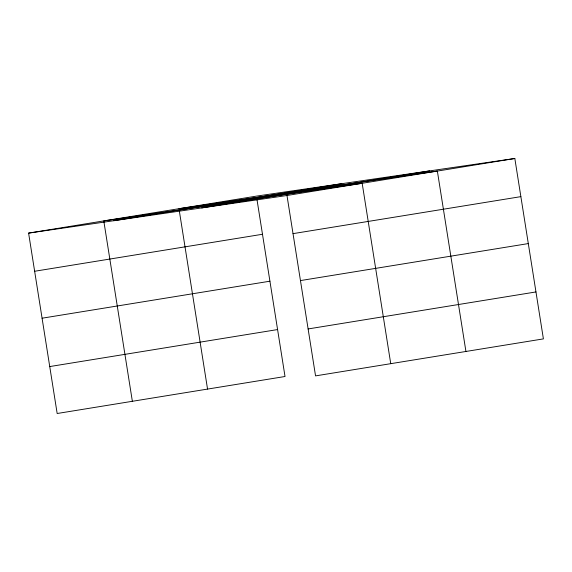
<?xml version="1.0" encoding="UTF-8"?>
<svg xmlns="http://www.w3.org/2000/svg" width="572" height="572" viewBox="0 0 572 572"><rect width="100%" height="100%" fill="white"/><g stroke="black" fill="none" stroke-linecap="round" stroke-linejoin="round"><path stroke-width="0.86" d="M28.6 233.111L256.449 196.117L514.829 158.494L543.4 338.889L315.551 375.883L286.98 195.495L28.6 233.111L57.171 413.506L285.02 376.505L256.992 199.585M113.864 220.699L341.713 183.698M201.716 207.908L429.565 170.906M286.98 195.495L514.829 158.494M34.642 271.264L262.491 234.263M293.021 233.641L520.87 196.639M42.078 318.204L269.92 281.202M300.457 280.58L528.306 243.579M49.735 366.566L277.584 329.565M308.122 328.943L535.964 291.942M178.979 208.694L437.358 171.071L465.93 351.465M103.789 220.906L362.169 183.283L390.74 363.678M179.25 210.432L207.55 389.089M103.925 221.772L132.361 401.294"/></g></svg>
